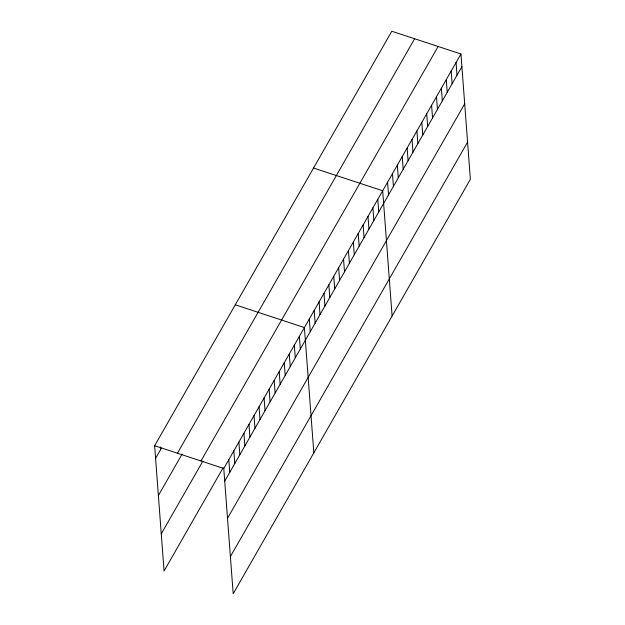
<?xml version="1.0" encoding="UTF-8"?>
<svg xmlns="http://www.w3.org/2000/svg" width="625" height="625" viewBox="0 0 625 625"><rect width="100%" height="100%" fill="white"/><g stroke="black" fill="none" stroke-linecap="round" stroke-linejoin="round"><path stroke-width="0.94" d="M223.156 467.719L164.055 571.008L154.633 445.727L391.812 31.25L460.945 53.992L470.367 179.273L233.188 593.75L223.766 468.469L460.945 53.992M155.586 458.406L161.539 448M177.445 453.234L414.633 38.758M158.375 495.563L182.203 453.93M200.953 460.961L438.133 46.484M161.258 533.852L202.953 460.984M224.719 481.148L461.898 66.672M227.516 518.305L464.695 103.828M230.391 556.594L467.578 142.117M313.547 168.031L382.68 190.766L392.102 316.047M235.273 304.805L304.406 327.547L313.828 452.828M154.633 445.727L223.766 468.469M456.055 62.539L457.008 75.219M451.164 71.086L452.117 83.766M446.273 79.633L447.227 92.312M441.383 88.188L442.336 100.867M436.492 96.734L437.445 109.414M431.594 105.281L432.547 117.961M426.703 113.828L427.656 126.508M421.812 122.383L422.766 135.055M416.922 130.93L417.875 143.609M412.031 139.477L412.984 152.156M407.141 148.023L408.094 160.703M402.242 156.57L403.195 169.25M397.352 165.125L398.305 177.805M392.461 173.672L393.414 186.352M387.57 182.219L388.523 194.898M377.789 199.312L378.742 211.992M372.891 207.867L373.844 220.547M368 216.414L368.953 229.094M363.109 224.961L364.062 237.641M358.219 233.508L359.172 246.188M353.328 242.062L354.281 254.742M348.438 250.609L349.391 263.289M343.539 259.156L344.5 271.836M338.648 267.703L339.602 280.383M333.758 276.25L334.711 288.93M328.867 284.805L329.82 297.484M323.977 293.352L324.93 306.031M319.086 301.898L320.039 314.578M314.188 310.445L315.148 323.125M309.297 319L310.25 331.672M299.367 336.352L300.32 349.031M294.328 345.164L295.281 357.836M289.289 353.969L290.242 366.648M284.25 362.773L285.203 375.453M279.203 371.586L280.156 384.266M274.164 380.391L275.117 393.07M269.125 389.195L270.078 401.875M264.086 398.008L265.039 410.687M259.047 406.812L260 419.492M254.008 415.625L254.961 428.297M248.969 424.43L249.922 437.109M243.922 433.234L244.875 445.914M238.883 442.047L239.836 454.727M233.844 450.852L234.797 463.531M228.805 459.656L229.758 472.336M160.422 446.883L160.625 449.602"/></g></svg>
